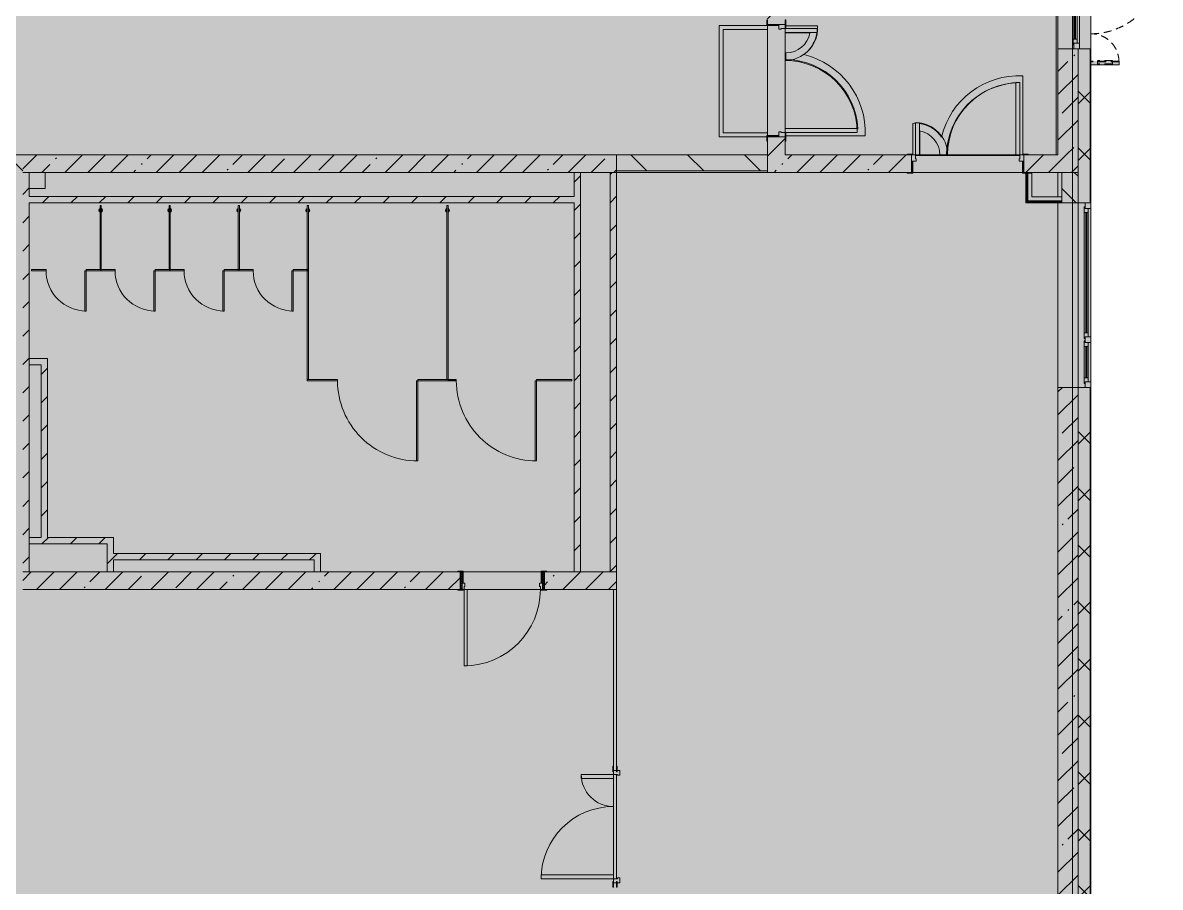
# Model space of a CAD drawing. Header units: millimetres. Extents: x 81037 to 284518, y -8553 to 29000.
# Drawn here: x 269438 to 283613, y 1470 to 12246 of the extents above; entities that cross this region are included whole.
import ezdxf

# ---------------------------------------------------------------- set-up
doc = ezdxf.new("R2010")
doc.units = ezdxf.units.MM
doc.linetypes.add('200_ШТРИХ__ш1_п0_6_', pattern=[160, 100, -60])
doc.linetypes.add('Осевая', pattern=[3175, 635, -476.25, 1587.5, -476.25])
doc.layers.add('A-DETL-GENF-6', color=7, linetype='Continuous', lineweight=9, true_color=0xc0c0c0, transparency=0.4)
for name, color, linetype, lineweight in [('A-DETL-MBND-1', 7, '200_ШТРИХ__ш1_п0_6_', 9), ('A-WALL-4', 7, 'Continuous', 5), ('I-WALL-6', 7, 'Continuous', 5), ('Оси', 7, 'Continuous', 9), ('Оси-2', 7, 'Осевая', 9)]:
    doc.layers.add(name, color=color, linetype=linetype, lineweight=lineweight)
for name, color, linetype, lineweight, true_color in [('A-DOOR-3', 7, 'Continuous', 5, 0xb7b7b7), ('A-DOOR-4', 7, 'Continuous', 5, 0xe2e2e2), ('A-DOOR-5', 7, 'Continuous', 5, 0xaaaaaa), ('A-DOOR-7', 7, 'Continuous', 5, 0x737373), ('A-DOOR-FRAM-3', 7, 'Continuous', 5, 0xe2e2e2), ('A-DOOR-FRAM-4', 7, 'Continuous', 5, 0xb7b7b7), ('A-DOOR-FRAM-5', 7, 'Continuous', 5, 0xaaaaaa), ('A-FLOR-3', 7, 'Continuous', 5, 0xb7b7b7), ('A-GENM-3', 7, 'Continuous', 5, 0x737373), ('A-GENM-4', 7, 'Continuous', 5, 0xe2ddcd), ('A-GLAZ-1', 7, 'Continuous', 5, 0x737373), ('A-WALL-5', 7, 'Continuous', 5, 0x737373), ('A-WALL-6', 7, 'Continuous', 9, 0x737373), ('I-WALL-5', 7, 'Continuous', 9, 0xe7e7e7), ('I-WALL-7', 7, 'Continuous', 5, 0x737373)]:
    doc.layers.add(name, color=color, linetype=linetype, lineweight=lineweight, true_color=true_color)
pattern_1 = [(45, (157507.65, 0), (-176.7767, 176.7767), [])]
pattern_2 = [(45, (157507.65, 0), (-285.1231, 285.1231), []), (45, (157792.77, 0), (-285.1231, 285.1231), [504.031, -100.806, 16.764, -84.042])]
pattern_3 = [(45, (157507.65, 0), (-530.33, 530.33), []), (135, (157507.65, 0), (-530.33, -530.33), [])]

# ---------------------------------------------------------------- blocks, each defined once
blk = doc.blocks.new('110_Дверь_СКБ_2Ст - Д-5_п_ Из игровой в коридор-32679362-2_1_3_птичка')
at = {"layer": 'A-DOOR-4'}
for points in [[(612.5, 110), (662.5, 110), (662.5, 1010), (612.5, 1010), (612.5, 152.6)], [(-587.5, 110), (-587.5, 510), (-637.5, 510), (-637.5, 110)], [(712.5, -110), (712.5, 30), (697.5, 30), (697.5, -110)]]:
    blk.add_hatch(color=256, dxfattribs=at).paths.add_polyline_path(points)
h = blk.add_hatch(color=256, dxfattribs=at)
h.paths.add_polyline_path([(652.5, 30), (712.5, 30), (712.5, 110), (662.5, 110), (662.5, 60), (652.5, 60)])
h.paths.add_polyline_path([(-687.5, 30), (-627.5, 30), (-627.5, 60), (-637.5, 60), (-637.5, 110), (-687.5, 110)])
at = {"layer": 'A-DOOR-FRAM-3'}
for points in [[(-672.5, 110), (-672.5, 118), (-742.5, 118), (-742.5, 110)], [(-672.5, -110), (-672.5, 30), (-687.5, 30), (-687.5, -110)], [(767.5, 110), (767.5, 118), (697.5, 118), (697.5, 110)], [(-672.5, -118), (-672.5, -110), (-742.5, -110), (-742.5, -118)], [(767.5, -118), (767.5, -110), (697.5, -110), (697.5, -118)]]:
    blk.add_hatch(color=256, dxfattribs=at).paths.add_polyline_path(points)
at = {"layer": 'A-DOOR-3'}
for p, q in [((662.5, 1010), (612.5, 1010)), ((612.5, 1010), (612.5, 110)), ((662.5, 110), (662.5, 1010)), ((-637.5, 510), (-637.5, 110)), ((-587.5, 510), (-637.5, 510)), ((-587.5, 110), (-587.5, 510)), ((-637.5, 110), (-587.5, 110)), ((612.5, 110), (662.5, 110))]:
    blk.add_line(p, q, dxfattribs=at)
for centre, radius, start, end in [((662.5, 110), 900, 90, 180), ((-637.5, 110), 400, 360, 90)]:
    blk.add_arc(centre, radius, start, end, dxfattribs=at)
at = {"layer": 'A-DOOR-FRAM-4'}
for p, q in [((-672.5, 118), (-742.5, 118)), ((-742.5, 118), (-742.5, 110)), ((-742.5, 110), (-672.5, 110)), ((-637.5, 110), (-687.5, 110)), ((-687.5, 110), (-687.5, 30)), ((-687.5, 30), (-627.5, 30)), ((-672.5, 30), (-687.5, 30)), ((-687.5, 30), (-687.5, -110)), ((-672.5, 110), (-672.5, 118)), ((-672.5, -110), (-672.5, 30)), ((-637.5, 60), (-637.5, 110)), ((-627.5, 60), (-637.5, 60)), ((-627.5, 30), (-627.5, 60)), ((662.5, 60), (652.5, 60)), ((652.5, 60), (652.5, 30)), ((652.5, 30), (712.5, 30)), ((662.5, 110), (662.5, 60)), ((712.5, 110), (662.5, 110)), ((767.5, 118), (697.5, 118)), ((697.5, 118), (697.5, 110)), ((697.5, 110), (767.5, 110)), ((712.5, 30), (697.5, 30)), ((697.5, 30), (697.5, -110)), ((712.5, 30), (712.5, 110)), ((712.5, -110), (712.5, 30)), ((767.5, 110), (767.5, 118)), ((-672.5, -110), (-742.5, -110)), ((-742.5, -110), (-742.5, -118)), ((-742.5, -118), (-672.5, -118)), ((-687.5, -110), (-672.5, -110)), ((-672.5, -118), (-672.5, -110)), ((697.5, -110), (712.5, -110)), ((767.5, -110), (697.5, -110)), ((697.5, -110), (697.5, -118)), ((697.5, -118), (767.5, -118)), ((767.5, -118), (767.5, -110))]:
    blk.add_line(p, q, dxfattribs=at)
blk = doc.blocks.new('110_Дверь_СКБ_2Ст - Д-1_л_Лестничная клетка EIS60 2-32142534-2_1_3_птичка')
at = {"layer": 'A-DOOR-4'}
for points in [[(662, 110), (662, 1010), (612, 1010), (612, 110)], [(-588, 510), (-638, 510), (-638, 110), (-588, 110), (-588, 433)], [(712, 30), (697, 30), (697, -110), (712, -110), (712, -31)]]:
    blk.add_hatch(color=256, dxfattribs=at).paths.add_polyline_path(points)
h = blk.add_hatch(color=256, dxfattribs=at)
h.paths.add_polyline_path([(712, 110), (662, 110), (662, 60), (652, 60), (652, 30), (712, 30)])
h.paths.add_polyline_path([(-628, 30), (-628, 60), (-638, 60), (-638, 110), (-688, 110), (-688, 30)])
at = {"layer": 'A-DOOR-FRAM-3'}
for points in [[(-673, 110), (-673, 118), (-743, 118), (-743, 110)], [(-673, 30), (-688, 30), (-688, -110), (-673, -110), (-673, -31)], [(767, 110), (767, 118), (697, 118), (697, 110)], [(-673, -110), (-743, -110), (-743, -118), (-673, -118)], [(767, -118), (767, -110), (697, -110), (697, -118)]]:
    blk.add_hatch(color=256, dxfattribs=at).paths.add_polyline_path(points)
at = {"layer": 'A-DOOR-3'}
for p, q in [((662, 1010), (612, 1010)), ((612, 1010), (612, 110)), ((662, 110), (662, 1010)), ((-638, 510), (-638, 110)), ((-588, 510), (-638, 510)), ((-588, 110), (-588, 510)), ((-638, 110), (-588, 110)), ((612, 110), (662, 110))]:
    blk.add_line(p, q, dxfattribs=at)
for centre, radius, start, end in [((662, 110), 900, 90, 180), ((-638, 110), 400, 360, 90)]:
    blk.add_arc(centre, radius, start, end, dxfattribs=at)
at = {"layer": 'A-DOOR-FRAM-4'}
for p, q in [((-673, 118), (-743, 118)), ((-743, 118), (-743, 110)), ((-743, 110), (-673, 110)), ((-638, 110), (-688, 110)), ((-688, 110), (-688, 30)), ((-688, 30), (-628, 30)), ((-673, 30), (-688, 30)), ((-688, 30), (-688, -110)), ((-673, 110), (-673, 118)), ((-673, -110), (-673, 30)), ((-638, 60), (-638, 110)), ((-628, 60), (-638, 60)), ((-628, 30), (-628, 60)), ((662, 60), (652, 60)), ((652, 60), (652, 30)), ((652, 30), (712, 30)), ((662, 110), (662, 60)), ((712, 110), (662, 110)), ((767, 118), (697, 118)), ((697, 118), (697, 110)), ((697, 110), (767, 110)), ((712, 30), (697, 30)), ((697, 30), (697, -110)), ((712, 30), (712, 110)), ((712, -110), (712, 30)), ((767, 110), (767, 118)), ((-673, -110), (-743, -110)), ((-743, -110), (-743, -118)), ((-743, -118), (-673, -118)), ((-688, -110), (-673, -110)), ((-673, -118), (-673, -110)), ((697, -110), (712, -110)), ((767, -110), (697, -110)), ((697, -110), (697, -118)), ((697, -118), (767, -118)), ((767, -118), (767, -110))]:
    blk.add_line(p, q, dxfattribs=at)
blk = doc.blocks.new('110_Дверь_СКБ_1Ст_Внутренняя1 - Д-7а_л__950x2100h_Туалет-V102-2_1_3_птичка')
at = {"layer": 'A-DOOR-4'}
h = blk.add_hatch(color=256, dxfattribs=at)
h.paths.add_polyline_path([(487.5, 110), (487.5, 70), (477.5, 70), (477.5, 30), (512.5, 30), (512.5, 110)])
h.paths.add_polyline_path([(-462.5, 110), (-487.5, 110), (-487.5, 30), (-452.5, 30), (-452.5, 70), (-462.5, 70)])
at = {"layer": 'A-DOOR-5'}
h = blk.add_hatch(dxfattribs=at)
h.set_pattern_fill('FP_11', color=256, style=0, pattern_type=2)
h.set_pattern_definition([(135, (1776.41, 174.685), (-14.14214, -14.14214), []), (225, (1776.41, 174.685), (14.14214, -14.14214), [])])
h.paths.add_polyline_path([(537.5, 110), (512.5, 110), (512.5, -110), (537.5, -110)])
at = {"layer": 'A-DOOR-FRAM-3'}
for points in [[(447.5, 1060), (447.5, 110), (487.5, 110), (487.5, 1060)], [(-542.5, 118), (-542.5, 110), (-472.5, 110), (-472.5, 118)], [(-472.5, 30), (-487.5, 30), (-487.5, -110), (-472.5, -110)], [(567.5, 118), (497.5, 118), (497.5, 110), (567.5, 110)], [(512.5, 30), (497.5, 30), (497.5, -110), (512.5, -110)], [(-542.5, -110), (-542.5, -118), (-472.5, -118), (-472.5, -110)], [(567.5, -110), (497.5, -110), (497.5, -118), (567.5, -118)]]:
    blk.add_hatch(color=256, dxfattribs=at).paths.add_polyline_path(points)
at = {"layer": 'A-DOOR-FRAM-5'}
h = blk.add_hatch(dxfattribs=at)
h.set_pattern_fill('FP_12', color=256, style=0, pattern_type=2)
h.set_pattern_definition([(45, (-346.384, 174.685), (-14.1421, 14.1421), []), (135, (-346.384, 174.685), (-14.1421, -14.1421), [])])
h.paths.add_polyline_path([(-487.5, 110), (-512.5, 110), (-512.5, -110), (-487.5, -110)])
at = {"layer": 'A-DOOR-3'}
for p, q in [((487.5, 1060), (447.5, 1060)), ((447.5, 1060), (447.5, 110)), ((487.5, 110), (487.5, 1060)), ((447.5, 110), (487.5, 110))]:
    blk.add_line(p, q, dxfattribs=at)
blk.add_arc((487.5, 110), 950, 90, 180, dxfattribs=at)
at = {"layer": 'A-DOOR-FRAM-4'}
for p, q in [((-472.5, 118), (-542.5, 118)), ((-542.5, 118), (-542.5, 110)), ((-542.5, 110), (-472.5, 110)), ((-487.5, 110), (-512.5, 110)), ((-512.5, 110), (-512.5, -110)), ((-462.5, 110), (-487.5, 110)), ((-487.5, 110), (-487.5, 30)), ((-487.5, -110), (-487.5, 110)), ((-472.5, 110), (-487.5, 110)), ((-487.5, 110), (-487.5, 109)), ((-487.5, 109), (-472.5, 109)), ((-487.5, 30), (-452.5, 30)), ((-472.5, 30), (-487.5, 30)), ((-487.5, 30), (-487.5, -110)), ((-472.5, 110), (-472.5, 118)), ((-472.5, 109), (-472.5, 110)), ((-472.5, -110), (-472.5, 30)), ((-462.5, 70), (-462.5, 110)), ((-452.5, 70), (-462.5, 70)), ((-452.5, 30), (-452.5, 70)), ((487.5, 70), (477.5, 70)), ((477.5, 70), (477.5, 30)), ((477.5, 30), (512.5, 30)), ((487.5, 110), (487.5, 70)), ((512.5, 110), (487.5, 110)), ((567.5, 118), (497.5, 118)), ((497.5, 118), (497.5, 110)), ((512.5, 110), (497.5, 110)), ((497.5, 110), (497.5, 109)), ((497.5, 110), (567.5, 110)), ((497.5, 109), (512.5, 109)), ((512.5, 30), (497.5, 30)), ((497.5, 30), (497.5, -110)), ((512.5, 30), (512.5, 110)), ((537.5, 110), (512.5, 110)), ((512.5, 110), (512.5, -110)), ((512.5, 109), (512.5, 110)), ((512.5, -110), (512.5, 30)), ((537.5, -110), (537.5, 110)), ((567.5, 110), (567.5, 118)), ((-472.5, -110), (-542.5, -110)), ((-542.5, -110), (-542.5, -118)), ((-542.5, -118), (-472.5, -118)), ((-512.5, -110), (-487.5, -110)), ((-487.5, -110), (-472.5, -110)), ((-472.5, -118), (-472.5, -110)), ((497.5, -110), (512.5, -110)), ((567.5, -110), (497.5, -110)), ((497.5, -110), (497.5, -118)), ((497.5, -118), (567.5, -118)), ((512.5, -110), (537.5, -110)), ((567.5, -118), (567.5, -110))]:
    blk.add_line(p, q, dxfattribs=at)
blk = doc.blocks.new('120_Окно_СКБ_1Ст - 120_Окно_СКБ_1Ст 1200х2500_h_ с форточкой2-24160662-2_1_3_птичка')
at = {"layer": 'A-GLAZ-1'}
for p, q in [((-600, -127), (-600, -57)), ((-600, -57), (-530, -57)), ((600, -57), (-600, -57)), ((-530, -127), (-600, -127)), ((-600, -127), (-550, -127)), ((-530, -127), (-550, -127)), ((-550, -127), (-550, -137)), ((-550, -137), (550, -137)), ((550, -137), (-550, -137)), ((-530, -57), (-530, -127)), ((530, -87), (-530, -87)), ((-530, -87), (-530, -127)), ((-480, -137), (-480, -87)), ((-480, -107), (480, -107)), ((480, -117), (-480, -117)), ((480, -137), (480, -87)), ((530, -127), (530, -57)), ((530, -57), (600, -57)), ((530, -127), (530, -87)), ((600, -127), (530, -127)), ((550, -127), (530, -127)), ((550, -127), (600, -127)), ((550, -137), (550, -127)), ((600, -57), (600, -127))]:
    blk.add_line(p, q, dxfattribs=at)
blk = doc.blocks.new('120_Окно_СКБ_2Ст_Фрамуга сверху - 120_Окно_СКБ_2Ст_2300х2500_h_ ДОО-22877051-2_1_3_птичка')
at = {"layer": 'A-GLAZ-1'}
for p, q in [((-1150, 13), (-1150, 83)), ((-1150, 83), (-1080, 83)), ((1150, 83), (-1150, 83)), ((-1080, 13), (-1150, 13)), ((-1150, 13), (-1100, 13)), ((-1080, 13), (-1100, 13)), ((-1100, 13), (-1100, 3)), ((-1100, 3), (540, 3)), ((540, 3), (-1100, 3)), ((-1080, 83), (-1080, 13)), ((-1080, 83), (1080, 83)), ((520, 53), (-1080, 53)), ((-1080, 53), (-1080, 13)), ((-1030, 3), (-1030, 53)), ((-1030, 33), (470, 33)), ((470, 23), (-1030, 23)), ((470, 3), (470, 53)), ((520, 13), (520, 83)), ((520, 83), (590, 83)), ((520, 13), (520, 53)), ((590, 13), (520, 13)), ((540, 13), (520, 13)), ((540, 13), (570, 13)), ((540, 13), (570, 13)), ((540, 3), (540, 13)), ((590, 13), (570, 13)), ((570, 13), (570, 3)), ((570, 3), (1100, 3)), ((1100, 3), (570, 3)), ((590, 83), (590, 13)), ((1080, 53), (590, 53)), ((590, 53), (590, 13)), ((640, 3), (640, 53)), ((640, 33), (1030, 33)), ((1030, 23), (640, 23)), ((1030, 3), (1030, 53)), ((1080, 13), (1080, 83)), ((1080, 83), (1150, 83)), ((1080, 13), (1080, 53)), ((1150, 13), (1080, 13)), ((1100, 13), (1080, 13)), ((1100, 13), (1150, 13)), ((1100, 3), (1100, 13)), ((1150, 83), (1150, 13))]:
    blk.add_line(p, q, dxfattribs=at)
blk = doc.blocks.new('Дверь_Витражная_СКБ_2Ст - ВН-6-31912847-2_1_3_птичка')
at = {"layer": 'A-DETL-MBND-1'}
for points in [[(-643, -370), (-598, -370), (-598, -20), (-643, -20)], [(562, -884), (607, -884), (607, -20), (562, -20)]]:
    blk.add_hatch(color=256, dxfattribs=at).paths.add_polyline_path(points)
for p, q in [((-607, -20), (-715, -20)), ((-715, -20), (-607, -20)), ((-598, -20), (-643, -20)), ((-643, -370), (-643, -20)), ((-598, -20), (-643, -20)), ((-643, -20), (-643, -370)), ((-643, -100), (-598, -100)), ((-633, -290), (-633, -100)), ((-607, -370), (-607, -20)), ((-598, -370), (-598, -20)), ((-598, -370), (-598, -20)), ((-589, -290), (-589, -100)), ((553, -804), (553, -100)), ((562, -20), (607, -20)), ((562, -884), (562, -20)), ((562, -20), (562, -884)), ((607, -20), (562, -20)), ((607, -100), (562, -100)), ((597, -804), (597, -100)), ((607, -884), (607, -20)), ((607, -884), (607, -20)), ((607, -20), (715, -20)), ((607, -20), (715, -20)), ((607, -884), (607, -20)), ((-643, -290), (-598, -290)), ((-643, -370), (-598, -370)), ((-643, -370), (-598, -370)), ((607, -804), (562, -804)), ((607, -884), (562, -884)), ((562, -884), (607, -884))]:
    blk.add_line(p, q, dxfattribs=at)
for centre, radius, start, end in [((-607, -20), 350, 270, 0), ((607, -20), 864, 180, 270)]:
    blk.add_arc(centre, radius, start, end, dxfattribs=at)
blk = doc.blocks.new('131_Сантехническая перегородка_Дверь 5 - СД-1-V185-2_1_3_птичка')
at = {"layer": 'A-GENM-4'}
for points in [[(70, 8), (70, -8), (250, -8), (250, 8)], [(750, 8), (750, -8), (930, -8), (930, 8)]]:
    blk.add_hatch(color=256, dxfattribs=at).paths.add_polyline_path(points)
at = {"layer": 'A-DOOR-7'}
for p, q in [((266, 508), (250, 508)), ((250, 8), (250, 508)), ((266, 8), (266, 508)), ((266, 8), (250, 8))]:
    blk.add_line(p, q, dxfattribs=at)
blk.add_arc((250, 8), 500, 360, 90, dxfattribs=at)
at = {"layer": 'A-GENM-3'}
for p, q in [((250, 8), (70, 8)), ((70, 8), (70, -8)), ((250, -8), (250, 8)), ((930, 8), (750, 8)), ((750, 8), (750, -8)), ((930, -8), (930, 8)), ((70, -8), (250, -8)), ((750, -8), (930, -8))]:
    blk.add_line(p, q, dxfattribs=at)
blk = doc.blocks.new('131_Сантехническая перегородка 6 - СП-1-V183-2_1_3_птичка')
at = {"layer": 'A-GENM-4'}
blk.add_hatch(color=256, dxfattribs=at).paths.add_polyline_path([(800, 8), (0, 8), (0, -8), (800, -8)])
at = {"layer": 'A-GENM-3'}
for p, q in [((800, 8), (0, 8)), ((0, 8), (0, -8)), ((800, -8), (800, 8)), ((0, -8), (800, -8))]:
    blk.add_line(p, q, dxfattribs=at)
at = {"layer": 'A-GENM-3', "flags": 128}
for points in [[(71, 8), (71, 9), (71, 9), (70, 9), (70, 10), (70, 10), (69, 11), (69, 11), (68, 12), (68, 12), (67, 12), (67, 13), (66, 13), (66, 13), (65, 14), (65, 14), (64, 14), (64, 14), (63, 14), (62, 15), (62, 15), (61, 15), (61, 15), (60, 15), (59, 15), (59, 15), (58, 15), (58, 15), (57, 15), (56, 15), (56, 15), (55, 15), (55, 15), (54, 14), (54, 14), (53, 14), (52, 14), (52, 13), (51, 13), (51, 13), (50, 13), (50, 12), (49, 12), (49, 11), (48, 11), (48, 11), (48, 10), (47, 10), (47, 9), (46, 9), (46, 8), (46, 8)], [(46, -8), (46, -9), (47, -9), (47, -9), (47, -10), (48, -10), (48, -11), (49, -11), (49, -12), (50, -12), (50, -12), (51, -13), (51, -13), (52, -13), (52, -14), (53, -14), (53, -14), (54, -14), (54, -14), (55, -15), (56, -15), (56, -15), (57, -15), (57, -15), (58, -15), (59, -15), (59, -15), (60, -15), (60, -15), (61, -15), (62, -15), (62, -15), (63, -15), (63, -14), (64, -14), (64, -14), (65, -14), (66, -13), (66, -13), (67, -13), (67, -13), (68, -12), (68, -12), (69, -11), (69, -11), (69, -11), (70, -10), (70, -10), (71, -9), (71, -9), (71, -8), (71, -8)]]:
    blk.add_lwpolyline(points, dxfattribs=at)
at = {"layer": 'A-GENM-3'}
for radius, start, end in [(24.6, 19.9113, 160.0887), (17.6, 45, 135), (17.6, 45, 135), (15.1, 45, 135), (24.6, 199.9113, 340.0887), (17.6, 225, 315), (17.6, 225, 315), (15.1, 225, 315)]:
    blk.add_arc((59, 0), radius, start, end, dxfattribs=at)
blk = doc.blocks.new('131_Сантехническая перегородка 7 - СП-1-V182-2_1_3_птичка')
at = {"layer": 'A-GENM-4'}
blk.add_hatch(color=256, dxfattribs=at).paths.add_polyline_path([(2166, 8), (-4, 8), (-4, -8), (2166, -8)])
at = {"layer": 'A-GENM-3'}
for p, q in [((2166, 8), (-4, 8)), ((-4, 8), (-4, -8)), ((2166, -8), (2166, 8)), ((-4, -8), (2166, -8))]:
    blk.add_line(p, q, dxfattribs=at)
at = {"layer": 'A-GENM-3', "flags": 128}
for points in [[(71, 8), (71, 9), (71, 9), (70, 9), (70, 10), (70, 10), (69, 11), (69, 11), (68, 12), (68, 12), (67, 12), (67, 13), (66, 13), (66, 13), (65, 14), (65, 14), (64, 14), (64, 14), (63, 14), (62, 15), (62, 15), (61, 15), (61, 15), (60, 15), (59, 15), (59, 15), (58, 15), (58, 15), (57, 15), (56, 15), (56, 15), (55, 15), (55, 15), (54, 14), (54, 14), (53, 14), (52, 14), (52, 13), (51, 13), (51, 13), (50, 13), (50, 12), (49, 12), (49, 11), (48, 11), (48, 11), (48, 10), (47, 10), (47, 9), (46, 9), (46, 8), (46, 8)], [(46, -8), (46, -9), (47, -9), (47, -9), (47, -10), (48, -10), (48, -11), (49, -11), (49, -12), (50, -12), (50, -12), (51, -13), (51, -13), (52, -13), (52, -14), (53, -14), (53, -14), (54, -14), (54, -14), (55, -15), (56, -15), (56, -15), (57, -15), (57, -15), (58, -15), (59, -15), (59, -15), (60, -15), (60, -15), (61, -15), (62, -15), (62, -15), (63, -15), (63, -14), (64, -14), (64, -14), (65, -14), (66, -13), (66, -13), (67, -13), (67, -13), (68, -12), (68, -12), (69, -11), (69, -11), (69, -11), (70, -10), (70, -10), (71, -9), (71, -9), (71, -8), (71, -8)]]:
    blk.add_lwpolyline(points, dxfattribs=at)
at = {"layer": 'A-GENM-3'}
for radius, start, end in [(24.6, 19.9113, 160.0887), (17.6, 45, 135), (17.6, 45, 135), (15.1, 45, 135), (24.6, 199.9113, 340.0887), (17.6, 225, 315), (17.6, 225, 315), (15.1, 225, 315)]:
    blk.add_arc((59, 0), radius, start, end, dxfattribs=at)
blk = doc.blocks.new('131_Сантехническая перегородка_Дверь МГН - СД-1-V184-2_1_3_птичка')
at = {"layer": 'A-GENM-4'}
for points in [[(-370, 8), (-370, -8), (10, -8), (10, 8)], [(1010, 8), (1010, -8), (1390, -8), (1390, 8)]]:
    blk.add_hatch(color=256, dxfattribs=at).paths.add_polyline_path(points)
at = {"layer": 'A-DOOR-7'}
for p, q in [((10, 1008), (26, 1008)), ((10, 8), (10, 1008)), ((26, 8), (26, 1008)), ((10, 8), (26, 8))]:
    blk.add_line(p, q, dxfattribs=at)
blk.add_arc((10, 8), 1000, 360, 90, dxfattribs=at)
at = {"layer": 'A-GENM-3'}
for p, q in [((10, 8), (-370, 8)), ((-370, 8), (-370, -8)), ((10, -8), (10, 8)), ((1390, 8), (1010, 8)), ((1010, 8), (1010, -8)), ((1390, -8), (1390, 8)), ((-370, -8), (10, -8)), ((1010, -8), (1390, -8))]:
    blk.add_line(p, q, dxfattribs=at)
blk = doc.blocks.new('131_Сантехническая перегородка_Дверь МГН 2 - СД-1-V186-2_1_3_птичка')
at = {"layer": 'A-GENM-4'}
for points in [[(10, 8), (-430, 8), (-430, -8), (10, -8)], [(1010, 8), (1010, -8), (1110, -8), (1110, 8)]]:
    blk.add_hatch(color=256, dxfattribs=at).paths.add_polyline_path(points)
at = {"layer": 'A-DOOR-7'}
for p, q in [((10, 1008), (26, 1008)), ((10, 8), (10, 1008)), ((26, 8), (26, 1008)), ((10, 8), (26, 8))]:
    blk.add_line(p, q, dxfattribs=at)
blk.add_arc((10, 8), 1000, 360, 90, dxfattribs=at)
at = {"layer": 'A-GENM-3'}
for p, q in [((10, 8), (-430, 8)), ((-430, 8), (-430, -8)), ((10, -8), (10, 8)), ((1110, 8), (1010, 8)), ((1010, 8), (1010, -8)), ((1110, -8), (1110, 8)), ((-430, -8), (10, -8)), ((1010, -8), (1110, -8))]:
    blk.add_line(p, q, dxfattribs=at)
blk = doc.blocks.new('110_Дверь_СКБ_2Ст - Д-5_п__в составе перегородки _не входит в спец__-32680317-2_1_3_птичка')
at = {"layer": 'A-DOOR-4'}
h = blk.add_hatch(color=256, dxfattribs=at)
h.paths.add_polyline_path([(712, -20), (712, 60), (652, 60), (652, 30), (662, 30), (662, -20)])
h.paths.add_polyline_path([(-628, 60), (-688, 60), (-688, -20), (-638, -20), (-638, 30), (-628, 30)])
for points in [[(-588, -420), (-588, -20), (-638, -20), (-638, -420)], [(662, -20), (612, -20), (612, -920), (662, -920)]]:
    blk.add_hatch(color=256, dxfattribs=at).paths.add_polyline_path(points)
at = {"layer": 'A-DOOR-FRAM-3'}
for points in [[(-673, 28), (-743, 28), (-743, 20), (-673, 20)], [(767, 28), (697, 28), (697, 20), (767, 20)], [(-673, -20), (-743, -20), (-743, -28), (-673, -28)], [(767, -20), (697, -20), (697, -28), (767, -28)]]:
    blk.add_hatch(color=256, dxfattribs=at).paths.add_polyline_path(points)
at = {"layer": 'A-DOOR-3'}
for p, q in [((-638, -20), (-588, -20)), ((-638, -420), (-638, -20)), ((-588, -20), (-588, -420)), ((612, -20), (662, -20)), ((612, -920), (612, -20)), ((662, -20), (662, -920)), ((-588, -420), (-638, -420)), ((662, -920), (612, -920))]:
    blk.add_line(p, q, dxfattribs=at)
for centre, radius, start, end in [((-638, -20), 400, 270, 0), ((662, -20), 900, 180, 270)]:
    blk.add_arc(centre, radius, start, end, dxfattribs=at)
at = {"layer": 'A-DOOR-FRAM-4'}
for p, q in [((-743, 28), (-673, 28)), ((-743, 20), (-743, 28)), ((-673, 20), (-743, 20)), ((-688, 60), (-628, 60)), ((-688, -20), (-688, 60)), ((-688, 20), (-673, 20)), ((-688, 19), (-688, 20)), ((-673, 19), (-688, 19)), ((-673, 28), (-673, 20)), ((-673, 20), (-673, 19)), ((-638, 30), (-638, -20)), ((-628, 30), (-638, 30)), ((-628, 60), (-628, 30)), ((652, 60), (712, 60)), ((652, 30), (652, 60)), ((662, 30), (652, 30)), ((662, -20), (662, 30)), ((697, 20), (697, 28)), ((697, 28), (767, 28)), ((697, 19), (697, 20)), ((697, 20), (712, 20)), ((767, 20), (697, 20)), ((712, 19), (697, 19)), ((712, 60), (712, -20)), ((712, 20), (712, 19)), ((767, 28), (767, 20)), ((-743, -20), (-673, -20)), ((-743, -28), (-743, -20)), ((-673, -28), (-743, -28)), ((-638, -20), (-688, -20)), ((-673, -20), (-673, -28)), ((712, -20), (662, -20)), ((697, -28), (697, -20)), ((697, -20), (767, -20)), ((767, -28), (697, -28)), ((767, -20), (767, -28))]:
    blk.add_line(p, q, dxfattribs=at)

msp = doc.modelspace()

# ---------------------------------------------------------------- hatches: boundary and pattern name
at = {"layer": 'A-DETL-GENF-6'}
msp.add_hatch(color=256, dxfattribs=at).paths.add_polyline_path([(279724.6, -258), (282745.7, -258), (282745.7, 21558), (250815.7, 21558), (250815.7, 27348), (242367.7, 27348), (242367.7, 5750), (246709.7, 5750), (246709.7, -258), (278797.1, -258)])
at = {"layer": 'A-WALL-4'}
h = msp.add_hatch(dxfattribs=at)
h.set_pattern_fill('FP_71', color=256, style=0, pattern_type=2)
h.set_pattern_definition([(45, (157507.65, 0), (-353.5534, 353.5534), []), (135, (157507.65, 0), (-353.5534, -353.5534), [])])
h.paths.add_polyline_path([(282733.9, -250), (282737.7, -250), (282737.7, 7700), (282587.7, 7700), (282587.7, -250), (282697.7, -250)])
h.paths.add_polyline_path([(282737.7, 10000), (282737.7, 11920), (282587.7, 11920), (282587.7, 10000)])
h.paths.add_polyline_path([(282737.7, 13120), (282737.7, 21400), (282587.7, 21400), (282587.7, 13120)])
h = msp.add_hatch(dxfattribs=at)
h.set_pattern_fill('FP_81', color=256, style=0, pattern_type=2)
h.set_pattern_definition([(135, (157507.65, 0), (-176.7767, -176.7767), [])])
h.paths.add_polyline_path([(282507.2, 10000), (282587.7, 10000), (282587.7, 10380), (282387.7, 10380), (282387.7, 10000)])
at = {"layer": 'I-WALL-5'}
for points in [[(282012.7, 10025), (282012.7, 10370), (281962.7, 10370), (281962.7, 10025)], [(282012.7, 10025), (282387.7, 10025), (282387.7, 10075), (282012.7, 10075), (282012.7, 10064.1)]]:
    msp.add_hatch(color=256, dxfattribs=at).paths.add_polyline_path(points)
at = {"layer": 'I-WALL-6'}
h = msp.add_hatch(dxfattribs=at)
h.set_pattern_fill('FP_79', color=256, style=0, pattern_type=2)
h.set_pattern_definition(pattern_2)
h.paths.add_polyline_path([(282507.2, 10600), (282587.7, 10600), (282587.7, 11920), (282337.7, 11920), (282337.7, 10600)])
h.paths.add_polyline_path([(282587.7, 13120), (282587.7, 21400), (282337.7, 21400), (282337.7, 13120), (282507.2, 13120)])
h = msp.add_hatch(dxfattribs=at)
h.set_pattern_fill('FP_79', color=256, style=0, pattern_type=2)
h.set_pattern_definition(pattern_2)
h.paths.add_polyline_path([(278797.1, 10600), (278937.7, 10600), (278937.7, 10825), (278717.7, 10825), (278717.7, 10600)])
h.paths.add_polyline_path([(278797.1, 12225), (278937.7, 12225), (278937.7, 13400), (278717.7, 13400), (278717.7, 12225)])
h.paths.add_polyline_path([(278730.9, 13900), (278937.7, 13900), (278937.7, 18600), (278717.7, 18600), (278717.7, 13900)])
h = msp.add_hatch(dxfattribs=at)
h.set_pattern_fill('FP_82', color=256, style=0, pattern_type=2)
h.set_pattern_definition([(135, (157507.65, 0), (-353.5534, -353.5534), [])])
h.paths.add_polyline_path([(278717.7, 10400), (278717.7, 10600), (276837.7, 10600), (276837.7, 10400), (276942, 10400)])
h.paths.add_polyline_path([(267146.6, 10400), (267737.7, 10400), (267737.7, 10600), (266612.7, 10600), (266612.7, 10400), (266739.3, 10400)])
h.paths.add_polyline_path([(265212.7, 10400), (265212.7, 10600), (264857.7, 10600), (264857.7, 10400), (265157.7, 10400)])
h.paths.add_polyline_path([(269058.1, 10400), (269437.7, 10400), (269437.7, 10600), (268687.7, 10600), (268687.7, 10400), (268717.7, 10400)])
h = msp.add_hatch(dxfattribs=at)
h.set_pattern_fill('FP_79', color=256, style=0, pattern_type=2)
h.set_pattern_definition(pattern_2)
h.paths.add_polyline_path([(276757.7, 10380), (276837.7, 10380), (276837.7, 10600), (269437.7, 10600), (269437.7, 10380), (273232, 10380)])
h = msp.add_hatch(dxfattribs=at)
h.set_pattern_fill('FP_79', color=256, style=0, pattern_type=2)
h.set_pattern_definition(pattern_2)
h.paths.add_polyline_path([(278717.7, 10380), (280512.7, 10380), (280512.7, 10600), (278717.7, 10600), (278717.7, 10400)])
h.paths.add_polyline_path([(282587.7, 10380), (282587.7, 10600), (281912.7, 10600), (281912.7, 10380), (282507.2, 10380)])
h = msp.add_hatch(dxfattribs=at)
h.set_pattern_fill('FP_83', color=256, style=0, pattern_type=2)
h.set_pattern_definition(pattern_1)
h.paths.add_polyline_path([(269517.7, 5400), (269517.7, 10380), (269437.7, 10380), (269437.7, 5400)])
h = msp.add_hatch(dxfattribs=at)
h.set_pattern_fill('FP_83', color=256, style=0, pattern_type=2)
h.set_pattern_definition(pattern_1)
h.paths.add_polyline_path([(276307.7, 5400), (276387.7, 5400), (276387.7, 10380), (276307.7, 10380), (276307.7, 5436.5)])
h = msp.add_hatch(dxfattribs=at)
h.set_pattern_fill('FP_83', color=256, style=0, pattern_type=2)
h.set_pattern_definition(pattern_1)
h.paths.add_polyline_path([(276837.7, 5400), (276837.7, 10380), (276757.7, 10380), (276757.7, 5400)])
h = msp.add_hatch(dxfattribs=at)
h.set_pattern_fill('FP_165', color=256, style=0, pattern_type=2)
h.set_pattern_definition(pattern_3)
h.paths.add_polyline_path([(281950.2, 10000), (281950.2, 10370), (281937.7, 10370), (281937.7, 10000)])
h = msp.add_hatch(dxfattribs=at)
h.set_pattern_fill('FP_165', color=256, style=0, pattern_type=2)
h.set_pattern_definition(pattern_3)
h.paths.add_polyline_path([(281962.7, 10012.5), (281962.7, 10370), (281950.2, 10370), (281950.2, 10012.5)])
h = msp.add_hatch(dxfattribs=at)
h.set_pattern_fill('FP_83', color=256, style=0, pattern_type=2)
h.set_pattern_definition(pattern_1)
h.paths.add_polyline_path([(269517.7, 10000), (276307.7, 10000), (276307.7, 10080), (269517.7, 10080), (269517.7, 10064.1)])
h = msp.add_hatch(dxfattribs=at)
h.set_pattern_fill('FP_165', color=256, style=0, pattern_type=2)
h.set_pattern_definition(pattern_3)
h.paths.add_polyline_path([(281950.2, 10000), (282387.7, 10000), (282387.7, 10012.5), (281950.2, 10012.5)])
h = msp.add_hatch(dxfattribs=at)
h.set_pattern_fill('FP_165', color=256, style=0, pattern_type=2)
h.set_pattern_definition(pattern_3)
h.paths.add_polyline_path([(282387.7, 10012.5), (282387.7, 10025), (281962.7, 10025), (281962.7, 10012.5), (282012.7, 10012.5)])
h = msp.add_hatch(dxfattribs=at)
h.set_pattern_fill('FP_83', color=256, style=0, pattern_type=2)
h.set_pattern_definition(pattern_1)
h.paths.add_polyline_path([(269747.7, 5830), (269747.7, 7980), (269667.7, 7980), (269667.7, 5830)])
h = msp.add_hatch(dxfattribs=at)
h.set_pattern_fill('FP_79', color=256, style=0, pattern_type=2)
h.set_pattern_definition(pattern_2)
h.paths.add_polyline_path([(282587.7, -100), (282587.7, 7700), (282337.7, 7700), (282337.7, -100), (282514.4, -100)])
h = msp.add_hatch(dxfattribs=at)
h.set_pattern_fill('FP_83', color=256, style=0, pattern_type=2)
h.set_pattern_definition(pattern_1)
h.paths.add_polyline_path([(267257.7, 6620), (267787.7, 6620), (267787.7, 6700), (267257.7, 6700)])
h.paths.add_polyline_path([(268737.7, 6620), (269437.7, 6620), (269437.7, 6700), (268737.7, 6700)])
h = msp.add_hatch(dxfattribs=at)
h.set_pattern_fill('FP_83', color=256, style=0, pattern_type=2)
h.set_pattern_definition(pattern_1)
h.paths.add_polyline_path([(269521.9, 5750), (270487.7, 5750), (270487.7, 5830), (269517.7, 5830), (269517.7, 5750)])
h = msp.add_hatch(dxfattribs=at)
h.set_pattern_fill('FP_83', color=256, style=0, pattern_type=2)
h.set_pattern_definition(pattern_1)
h.paths.add_polyline_path([(270487.7, 5400), (270567.7, 5400), (270567.7, 5830), (270487.7, 5830), (270487.7, 5750)])
h = msp.add_hatch(dxfattribs=at)
h.set_pattern_fill('FP_83', color=256, style=0, pattern_type=2)
h.set_pattern_definition(pattern_1)
h.paths.add_polyline_path([(273067.7, 5550), (273067.7, 5630), (270567.7, 5630), (270567.7, 5550)])
h = msp.add_hatch(dxfattribs=at)
h.set_pattern_fill('FP_83', color=256, style=0, pattern_type=2)
h.set_pattern_definition(pattern_1)
h.paths.add_polyline_path([(273147.7, 5400), (273147.7, 5630), (273067.7, 5630), (273067.7, 5400)])
h = msp.add_hatch(dxfattribs=at)
h.set_pattern_fill('FP_79', color=256, style=0, pattern_type=2)
h.set_pattern_definition(pattern_2)
h.paths.add_polyline_path([(276837.7, 5180), (276837.7, 5400), (275937.7, 5400), (275937.7, 5180), (276797.7, 5180)])
h.paths.add_polyline_path([(269437.7, 5180), (274887.7, 5180), (274887.7, 5400), (269437.7, 5400)])

# ---------------------------------------------------------------- linework, layer by layer
at = {"layer": 'A-FLOR-3'}
for p, q in [((282316.7, 10600), (282316.7, 13450)), ((278117.7, 12211.1), (278117.7, 10821.8)), ((278709.7, 12211.1), (278117.7, 12211.1)), ((278717.7, 12161.1), (278717.7, 12210)), ((279341.5, 12208.3), (278947.9, 12208.3)), ((278947.9, 12208.3), (278947.9, 12175)), ((278167.7, 10871.8), (278167.7, 12161.1)), ((278167.7, 12161.1), (278717.7, 12161.1)), ((278947.9, 12125), (278947.9, 12118.3)), ((278947.9, 12118.3), (279247.7, 12118.3)), ((278947.9, 11869.8), (278947.9, 11786.7)), ((281811.5, 11495.1), (281811.5, 10597.4)), ((281901.5, 10608), (281901.5, 11585.5)), ((279845.7, 10924.2), (279837.7, 10924.2)), ((280527.4, 10990.9), (280527.4, 10608)), ((278117.7, 10821.8), (278709.7, 10821.8)), ((278717.7, 10871.8), (278167.7, 10871.8)), ((278717.7, 10840), (278717.7, 10871.8)), ((278947.9, 10875), (278947.9, 10834.2)), ((278947.9, 10834.2), (279936, 10834.2)), ((280617.4, 10597.4), (280617.4, 10897.1)), ((280562.7, 10597.4), (280617.4, 10597.4)), ((280562.7, 10590), (281862.7, 10590)), ((280866, 10597.4), (280949, 10597.4)), ((281811.5, 10597.4), (281862.7, 10597.4)), ((269717.7, 10380), (269717.7, 10180)), ((278717.7, 10380), (276837.7, 10380)), ((269717.7, 10180), (269517.7, 10180))]:
    msp.add_line(p, q, dxfattribs=at)
for centre, radius, start, end in [((278947.9, 12174.8), 395, 304.42231, 4.87345), ((278947.9, 12174.8), 305, 270, 349.33549), ((278936.9, 10876.8), 910, 2.99005, 89.3074), ((278936.9, 10876.8), 1000, 357.56236, 76.45029), ((281859, 10586.4), 1000, 87.56236, 166.45029), ((281859, 10586.4), 910, 92.99005, 179.3074), ((280561, 10597.4), 395, 89.75521, 94.87345), ((280561, 10597.4), 395, 34.42231, 82.4559), ((280561, 10597.4), 305, 360, 79.33549)]:
    msp.add_arc(centre, radius, start, end, dxfattribs=at)
at = {"layer": 'A-WALL-5'}
for p, q in [((282745.7, -258), (282745.7, 21558)), ((282745.7, 11920), (282587.7, 11920)), ((282587.7, 10600), (282587.7, 10380)), ((282387.7, 10380), (282387.7, 10075)), ((282387.7, 10000), (282745.7, 10000)), ((282745.7, 7700), (282587.7, 7700))]:
    msp.add_line(p, q, dxfattribs=at)
at = {"layer": 'A-WALL-6'}
for p, q in [((282587.7, 11920), (282587.7, 10600)), ((282737.7, 10000), (282737.7, 11920)), ((282740.7, 10000), (282740.7, 11920)), ((276837.7, 10600), (276837.7, 10400)), ((278717.7, 10400), (278717.7, 10600)), ((269517.7, 10380), (269437.7, 10380)), ((276837.7, 10380), (276757.7, 10380)), ((281950.2, 10012.5), (281950.2, 10370)), ((281962.7, 10025), (281962.7, 10370)), ((282587.7, 10380), (282387.7, 10380)), ((282587.7, 10380), (282587.7, 10000)), ((282387.7, 10012.5), (281950.2, 10012.5)), ((282387.7, 10025), (281962.7, 10025)), ((282737.7, -250), (282737.7, 7700)), ((282740.7, -253), (282740.7, 7700)), ((269437.7, 5400), (269517.7, 5400)), ((276307.7, 5400), (276387.7, 5400)), ((276837.7, 5400), (276757.7, 5400)), ((276837.7, 5180), (276797.7, 5180))]:
    msp.add_line(p, q, dxfattribs=at)
at = {"layer": 'I-WALL-7'}
for p, q in [((282337.7, 18412.5), (282337.7, 10600)), ((278717.7, 10871.8), (278717.7, 12161.1)), ((278937.7, 12125), (278937.7, 10925)), ((282587.7, 11920), (282337.7, 11920)), ((278717.7, 10770), (278717.7, 10600)), ((278937.7, 10600), (278937.7, 10770)), ((278717.7, 10600), (268717.7, 10600)), ((280457.7, 10600), (278937.7, 10600)), ((280617.4, 10600), (280865.7, 10600)), ((280949.2, 10600), (281811.5, 10600)), ((282337.7, 10600), (281967.7, 10600)), ((269517.7, 10080), (269517.7, 10380)), ((269517.7, 10380), (276757.7, 10380)), ((276307.7, 10380), (276307.7, 10080)), ((276387.7, 5400), (276387.7, 10380)), ((276757.7, 10380), (276757.7, 5400)), ((276837.7, 10400), (278717.7, 10400)), ((276837.7, 5400), (276837.7, 10400)), ((278717.7, 10400), (278717.7, 10380)), ((278717.7, 10380), (280457.7, 10380)), ((281897.7, 10380), (280527.7, 10380)), ((281937.7, 10370), (281937.7, 10000)), ((282012.7, 10370), (281937.7, 10370)), ((281967.7, 10380), (282387.7, 10380)), ((282012.7, 10075), (282012.7, 10370)), ((282337.7, 10075), (282337.7, 10380)), ((276307.7, 10080), (269517.7, 10080)), ((282387.7, 10075), (282012.7, 10075)), ((282387.7, 10000), (282387.7, 10075)), ((269517.7, 5400), (269517.7, 10000)), ((269517.7, 10000), (276307.7, 10000)), ((276307.7, 10000), (276307.7, 5400)), ((281937.7, 10000), (282387.7, 10000)), ((282337.7, 10000), (282337.7, 150)), ((282587.7, -100), (282587.7, 10000)), ((269747.7, 8060), (269517.7, 8060)), ((269517.7, 7980), (269667.7, 7980)), ((269667.7, 7980), (269667.7, 5830)), ((269747.7, 5830), (269747.7, 8060)), ((282587.7, 7700), (282337.7, 7700)), ((269667.7, 5830), (269517.7, 5830)), ((270567.7, 5830), (269747.7, 5830)), ((270567.7, 5630), (270567.7, 5830)), ((269517.7, 5750), (270487.7, 5750)), ((270487.7, 5750), (270487.7, 5400)), ((273147.7, 5630), (270567.7, 5630)), ((270567.7, 5550), (273067.7, 5550)), ((270567.7, 5400), (270567.7, 5550)), ((273067.7, 5550), (273067.7, 5400)), ((273147.7, 5400), (273147.7, 5630)), ((274857.7, 5400), (269517.7, 5400)), ((274927.7, 5400), (275897.7, 5400)), ((276307.7, 5400), (275967.7, 5400)), ((276757.7, 5400), (276387.7, 5400)), ((276837.7, 2980), (276837.7, 5400)), ((269437.7, 5180), (274857.7, 5180)), ((275887.7, 5180), (274977.7, 5180)), ((275967.7, 5180), (276797.7, 5180)), ((276797.7, 5180), (276797.7, 2980)), ((276837.7, 2875), (276837.7, 1575)), ((276797.7, 1625), (276797.7, 2825))]:
    msp.add_line(p, q, dxfattribs=at)
at = {"layer": 'Оси'}
for p, q in [((282517.7, 10029.8), (282517.7, 21915.1)), ((282517.7, -1906.3), (282517.7, 9979))]:
    msp.add_line(p, q, dxfattribs=at)
at = {"layer": 'Оси-2'}
msp.add_line((282517.7, 9979), (282517.7, 10029.8), dxfattribs=at)

# ---------------------------------------------------------------- block references
at = {"layer": 'A-DETL-MBND-1', "rotation": 89.99999999999957}
msp.add_blockref('Дверь_Витражная_СКБ_2Ст - ВН-6-31912847-2_1_3_птичка', (282728.7, 12365), dxfattribs=at)
at = {"layer": 'A-DOOR-3'}
for name, p, rotation in [('110_Дверь_СКБ_2Ст - Д-1_л_Лестничная клетка EIS60 2-32142534-2_1_3_птичка', (278827.7, 11537.5), 269.9999999999999), ('110_Дверь_СКБ_1Ст_Внутренняя1 - Д-7а_л__950x2100h_Туалет-V102-2_1_3_птичка', (275425.2, 5290), 180), ('110_Дверь_СКБ_2Ст - Д-5_п__в составе перегородки _не входит в спец__-32680317-2_1_3_птичка', (276817.7, 2237.5), 270)]:
    msp.add_blockref(name, p, dxfattribs=dict(at, rotation=rotation))
msp.add_blockref('110_Дверь_СКБ_2Ст - Д-5_п_ Из игровой в коридор-32679362-2_1_3_птичка', (281200.2, 10490), dxfattribs=at)
at = {"layer": 'A-GENM-3'}
for name, p, rotation in [('131_Сантехническая перегородка 6 - СП-1-V183-2_1_3_птичка', (270408.7, 9968), 270.0000000000007), ('131_Сантехническая перегородка 6 - СП-1-V183-2_1_3_птичка', (271268.7, 9968), 270.0000000000007), ('131_Сантехническая перегородка 6 - СП-1-V183-2_1_3_птичка', (272128.7, 9968), 270.0000000000007), ('131_Сантехническая перегородка 7 - СП-1-V182-2_1_3_птичка', (272988.7, 9964.9), 269.9999999999999), ('131_Сантехническая перегородка 7 - СП-1-V182-2_1_3_птичка', (274729.2, 9964.9), 269.9999999999999), ('131_Сантехническая перегородка_Дверь 5 - СД-1-V185-2_1_3_птичка', (270478.7, 9160), 180), ('131_Сантехническая перегородка_Дверь 5 - СД-1-V185-2_1_3_птичка', (271338.7, 9160), 180), ('131_Сантехническая перегородка_Дверь 5 - СД-1-V185-2_1_3_птичка', (272198.7, 9160), 180), ('131_Сантехническая перегородка_Дверь 5 - СД-1-V185-2_1_3_птичка', (273058.7, 9160), 180), ('131_Сантехническая перегородка_Дверь МГН - СД-1-V184-2_1_3_птичка', (274370.7, 7791), 180), ('131_Сантехническая перегородка_Дверь МГН 2 - СД-1-V186-2_1_3_птичка', (275850.7, 7791), 180)]:
    msp.add_blockref(name, p, dxfattribs=dict(at, rotation=rotation))
at = {"layer": 'A-GLAZ-1', "rotation": 269.9999999999999}
for name, p in [('120_Окно_СКБ_1Ст - 120_Окно_СКБ_1Ст 1200х2500_h_ с форточкой2-24160662-2_1_3_птичка', (282662.7, 12520)), ('120_Окно_СКБ_2Ст_Фрамуга сверху - 120_Окно_СКБ_2Ст_2300х2500_h_ ДОО-22877051-2_1_3_птичка', (282662.7, 8850))]:
    msp.add_blockref(name, p, dxfattribs=at)

doc.saveas('drawing.dxf')
